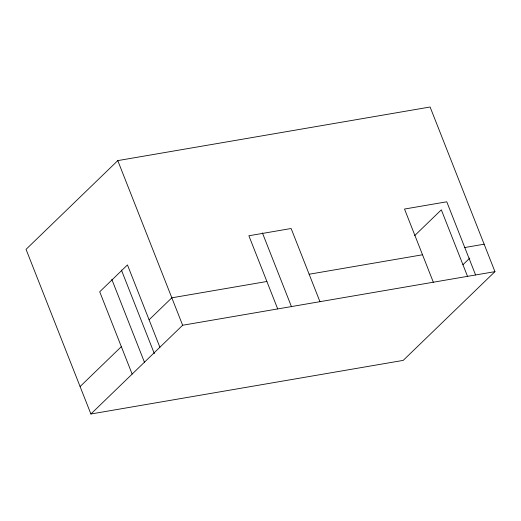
<?xml version="1.0" encoding="UTF-8"?>
<svg xmlns="http://www.w3.org/2000/svg" width="521" height="521" viewBox="0 0 521 521"><rect width="100%" height="100%" fill="white"/><g stroke="black" fill="none" stroke-linecap="round" stroke-linejoin="round"><path stroke-width="0.78" d="M117.785 160.611L26.05 249.357L90.901 413.993L403.215 360.389L494.95 271.643L430.099 107.007L117.785 160.611L182.637 325.247L90.901 413.993M80.091 386.556L121.334 346.654M149.084 319.809L171.826 297.81L266.895 281.49M414.729 235.564L441.326 209.833L467.617 276.573M462.941 264.707L469.818 258.058M309.148 274.235L422.524 254.776M464.778 247.527L484.139 244.199M182.637 325.247L494.95 271.643M475.582 274.964L446.764 201.796L404.511 209.045L433.329 282.219M319.953 301.679L291.135 228.504L248.882 235.759L277.7 308.927M262.415 232.933L291.519 306.81M159.895 347.247L127.469 264.928L99.719 291.78L132.145 374.098M121.4 270.015L154.359 353.687M111.82 279.406L144.48 362.323"/></g></svg>
